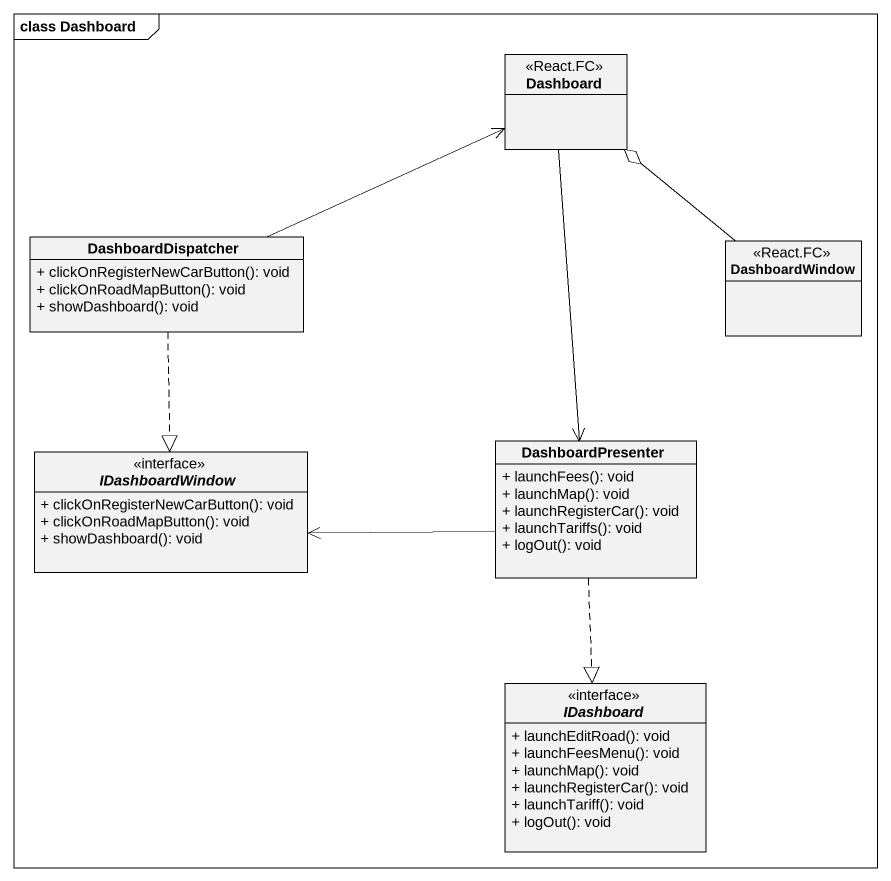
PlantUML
@startuml
mainframe class Dashboard
hide circle
hide empty members
skinparam classAttributeIconSize 0
class Dashboard <<React.FC>>
class DashboardDispatcher {
  + clickOnRegisterNewCarButton(): void
  + clickOnRoadMapButton(): void
  + showDashboard(): void
}
class DashboardWindow <<React.FC>>
interface IDashboardWindow {
  + clickOnRegisterNewCarButton(): void
  + clickOnRoadMapButton(): void
  + showDashboard(): void
}
class DashboardPresenter {
  + launchFees(): void
  + launchMap(): void
  + launchRegisterCar(): void
  + launchTariffs(): void
  + logOut(): void
}
interface IDashboard {
  + launchEditRoad(): void
  + launchFeesMenu(): void
  + launchMap(): void
  + launchRegisterCar(): void
  + launchTariff(): void
  + logOut(): void
}
Dashboard --> DashboardPresenter
DashboardDispatcher -right-> Dashboard
DashboardDispatcher ..|> IDashboardWindow
DashboardWindow -up-o Dashboard
DashboardPresenter -left-> IDashboardWindow
DashboardPresenter ..|> IDashboard
@enduml
